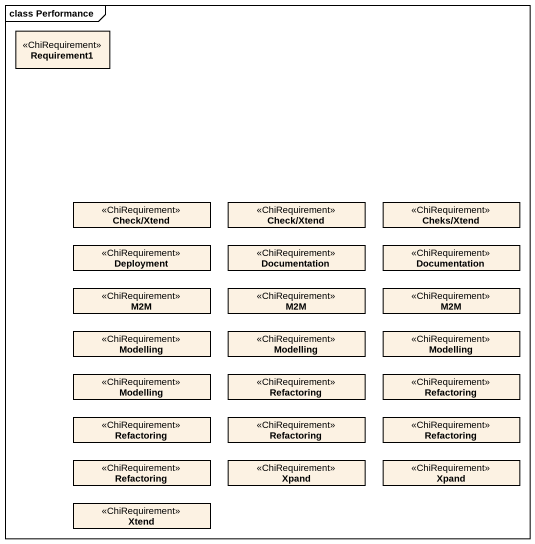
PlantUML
@startuml
mainframe class Performance
hide circle
hide empty members
class Requirement1 <<ChiRequirement>>
class "Check/Xtend" as Check_Xtend <<ChiRequirement>>
class "Check/Xtend" as Check_Xtend_2 <<ChiRequirement>>
class "Cheks/Xtend" as Cheks_Xtend <<ChiRequirement>>
class Deployment <<ChiRequirement>>
class Documentation <<ChiRequirement>>
class "Documentation" as Documentation_2 <<ChiRequirement>>
class M2M <<ChiRequirement>>
class "M2M" as M2M_2 <<ChiRequirement>>
class "M2M" as M2M_3 <<ChiRequirement>>
class Modelling <<ChiRequirement>>
class "Modelling" as Modelling_2 <<ChiRequirement>>
class "Modelling" as Modelling_3 <<ChiRequirement>>
class "Modelling" as Modelling_4 <<ChiRequirement>>
class Refactoring <<ChiRequirement>>
class "Refactoring" as Refactoring_2 <<ChiRequirement>>
class "Refactoring" as Refactoring_3 <<ChiRequirement>>
class "Refactoring" as Refactoring_4 <<ChiRequirement>>
class "Refactoring" as Refactoring_5 <<ChiRequirement>>
class "Refactoring" as Refactoring_6 <<ChiRequirement>>
class Xpand <<ChiRequirement>>
class "Xpand" as Xpand_2 <<ChiRequirement>>
class Xtend <<ChiRequirement>>
@enduml
